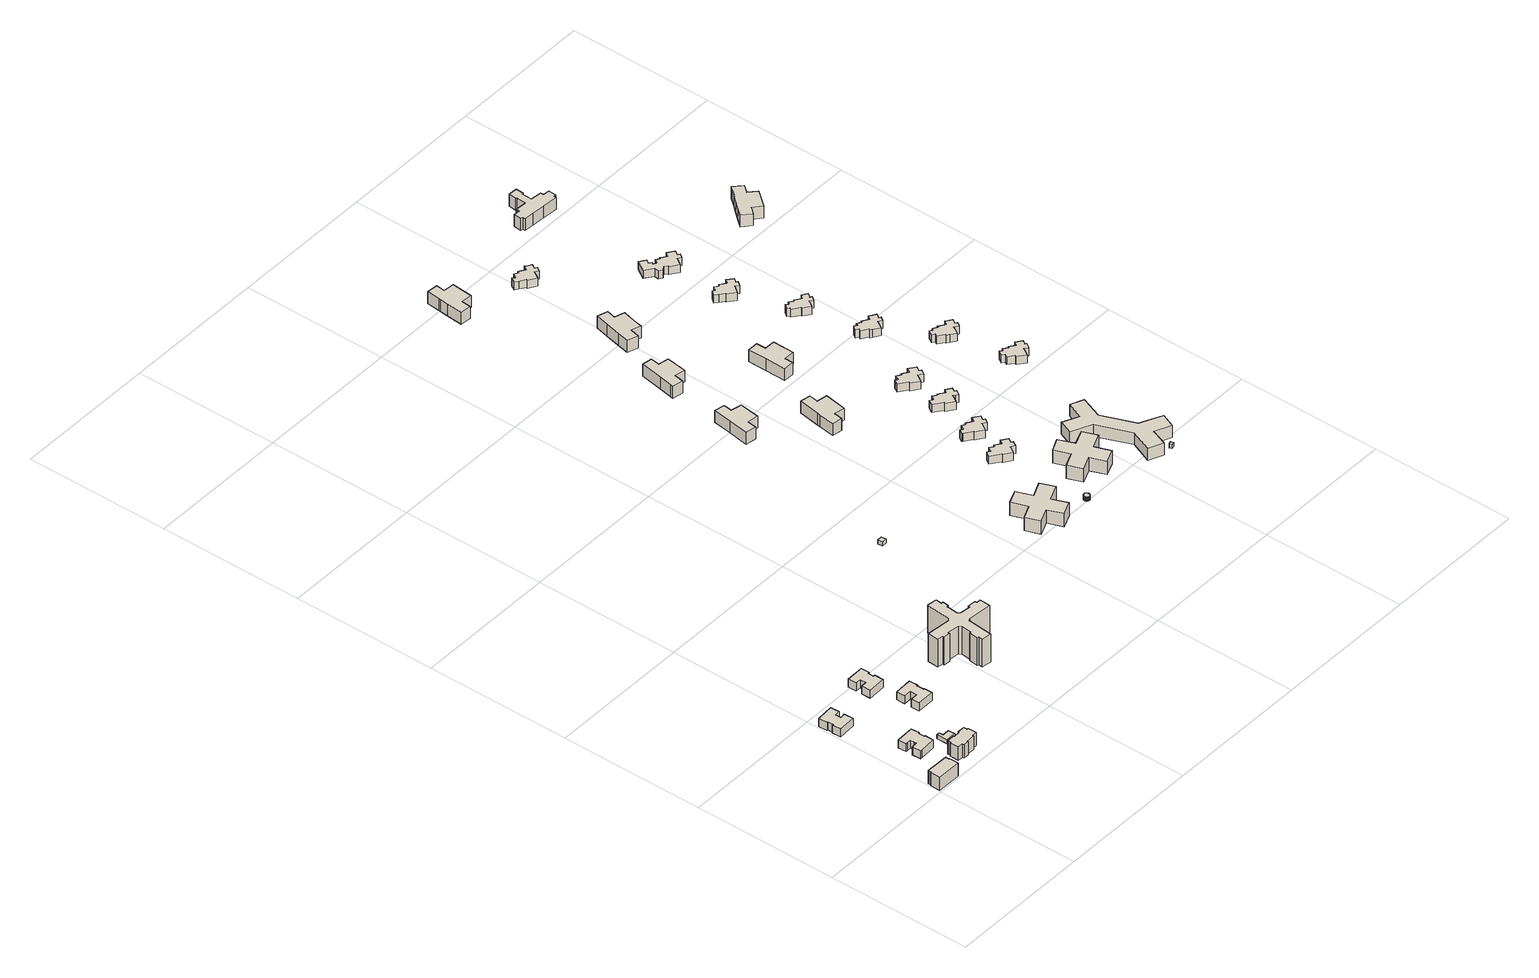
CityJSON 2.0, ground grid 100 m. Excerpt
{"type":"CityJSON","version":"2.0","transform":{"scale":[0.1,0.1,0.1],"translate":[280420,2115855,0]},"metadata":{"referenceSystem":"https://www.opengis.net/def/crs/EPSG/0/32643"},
"CityObjects":{
"building1":{"type":"Building","attributes":{"name":"IIB-15","citygml_lod_name00":"lod1Solid","yearOfConstruction":1967,"measuredHeight":10,"storeysAboveGround":3},"geometry":[{"type":"Solid","lod":"1","boundaries":[[[[0,1,2,3,4,5,6,7,8]],[[7,9,10,8]],[[6,11,9,7]],[[5,12,11,6]],[[4,13,12,5]],[[3,14,13,4]],[[2,15,14,3]],[[1,16,15,2]],[[0,17,16,1]],[[8,10,17,0]],[[9,11,12,13,14,15,16,17,10]]]]}]},
"building2":{"type":"Building","attributes":{"name":"H2-1","citygml_lod_name00":"lod1Solid","yearOfConstruction":1963,"measuredHeight":6,"storeysAboveGround":2},"geometry":[{"type":"Solid","lod":"1","boundaries":[[[[18,19,20,21,22,23,24,25,26,27,28,29,30,31,32,33,34,35,36]],[[35,37,38,36]],[[34,39,37,35]],[[33,40,39,34]],[[32,41,40,33]],[[31,42,41,32]],[[30,43,42,31]],[[29,44,43,30]],[[28,45,44,29]],[[27,46,45,28]],[[26,47,46,27]],[[25,48,47,26]],[[24,49,48,25]],[[23,50,49,24]],[[22,51,50,23]],[[21,52,51,22]],[[20,53,52,21]],[[19,54,53,20]],[[18,55,54,19]],[[36,38,55,18]],[[37,39,40,41,42,43,44,45,46,47,48,49,50,51,52,53,54,55,38]]]]}]},
"building3":{"type":"Building","attributes":{"name":"H2-5","citygml_lod_name00":"lod1Solid","yearOfConstruction":1963,"measuredHeight":6,"storeysAboveGround":2},"geometry":[{"type":"Solid","lod":"1","boundaries":[[[[56,57,58,59,60,61,62,63,64,65,66,67]],[[66,68,69,67]],[[65,70,68,66]],[[64,71,70,65]],[[63,72,71,64]],[[62,73,72,63]],[[61,74,73,62]],[[60,75,74,61]],[[59,76,75,60]],[[58,77,76,59]],[[57,78,77,58]],[[56,79,78,57]],[[67,69,79,56]],[[68,70,71,72,73,74,75,76,77,78,79,69]]]]}]},
"building4":{"type":"Building","attributes":{"name":"IIB-14","citygml_lod_name00":"lod1Solid","yearOfConstruction":1967,"measuredHeight":10,"storeysAboveGround":3},"geometry":[{"type":"Solid","lod":"1","boundaries":[[[[80,81,82,83,84,85,86,87,88,89,90,91,92,93,94,95,96,97]],[[96,98,99,97]],[[95,100,98,96]],[[94,101,100,95]],[[93,102,101,94]],[[92,103,102,93]],[[91,104,103,92]],[[90,105,104,91]],[[89,106,105,90]],[[88,107,106,89]],[[87,108,107,88]],[[86,109,108,87]],[[85,110,109,86]],[[84,111,110,85]],[[83,112,111,84]],[[82,113,112,83]],[[81,114,113,82]],[[80,115,114,81]],[[97,99,115,80]],[[98,100,101,102,103,104,105,106,107,108,109,110,111,112,113,114,115,99]]]]}]},
"building5":{"type":"Building","attributes":{"name":"Pump House-1","citygml_lod_name00":"lod1Solid","measuredHeight":3,"storeysAboveGround":0},"geometry":[{"type":"Solid","lod":"1","boundaries":[[[[116,117,118,119,120,121]],[[120,122,123,121]],[[119,124,122,120]],[[118,125,124,119]],[[117,126,125,118]],[[116,127,126,117]],[[121,123,127,116]],[[122,124,125,126,127,123]]]]}]},
"building6":{"type":"Building","attributes":{"name":"H2-3","citygml_lod_name00":"lod1Solid","yearOfConstruction":1963,"measuredHeight":6,"storeysAboveGround":2},"geometry":[{"type":"Solid","lod":"1","boundaries":[[[[128,129,130,131,132,133,134,135,136,137,138,139]],[[138,140,141,139]],[[137,142,140,138]],[[136,143,142,137]],[[135,144,143,136]],[[134,145,144,135]],[[133,146,145,134]],[[132,147,146,133]],[[131,148,147,132]],[[130,149,148,131]],[[129,150,149,130]],[[128,151,150,129]],[[139,141,151,128]],[[140,142,143,144,145,146,147,148,149,150,151,141]]]]}]},
"building7":{"type":"Building","attributes":{"name":"H2-2","citygml_lod_name00":"lod1Solid","yearOfConstruction":1963,"measuredHeight":6,"storeysAboveGround":2},"geometry":[{"type":"Solid","lod":"1","boundaries":[[[[152,153,154,155,156,157,158,159,160,161,162,163]],[[162,164,165,163]],[[161,166,164,162]],[[160,167,166,161]],[[159,168,167,160]],[[158,169,168,159]],[[157,170,169,158]],[[156,171,170,157]],[[155,172,171,156]],[[154,173,172,155]],[[153,174,173,154]],[[152,175,174,153]],[[163,165,175,152]],[[164,166,167,168,169,170,171,172,173,174,175,165]]]]}]},
"building8":{"type":"Building","attributes":{"name":"B-19 Old Multi Storyed Bldg.","citygml_lod_name00":"lod1Solid","yearOfConstruction":1973,"measuredHeight":21,"storeysAboveGround":7},"geometry":[{"type":"Solid","lod":"1","boundaries":[[[[176,177,178,179,180,181,182,183,184,185,186,187,188,189,190,191,192,193,194,195,196,197,198,199,200,201,202,203,204,205,206,207,208,209]],[[208,210,211,209]],[[207,212,210,208]],[[206,213,212,207]],[[205,214,213,206]],[[204,215,214,205]],[[203,216,215,204]],[[202,217,216,203]],[[201,218,217,202]],[[200,219,218,201]],[[199,220,219,200]],[[198,221,220,199]],[[197,222,221,198]],[[196,223,222,197]],[[195,224,223,196]],[[194,225,224,195]],[[193,226,225,194]],[[192,227,226,193]],[[191,228,227,192]],[[190,229,228,191]],[[189,230,229,190]],[[188,231,230,189]],[[187,232,231,188]],[[186,233,232,187]],[[185,234,233,186]],[[184,235,234,185]],[[183,236,235,184]],[[182,237,236,183]],[[181,238,237,182]],[[180,239,238,181]],[[179,240,239,180]],[[178,241,240,179]],[[177,242,241,178]],[[176,243,242,177]],[[209,211,243,176]],[[210,212,213,214,215,216,217,218,219,220,221,222,223,224,225,226,227,228,229,230,231,232,233,234,235,236,237,238,239,240,241,242,243,211]]]]}]},
"building9":{"type":"Building","attributes":{"name":"Pump House-2D","citygml_lod_name00":"lod1Solid","measuredHeight":3,"storeysAboveGround":0},"geometry":[{"type":"Solid","lod":"1","boundaries":[[[[244,245,246,247]],[[246,248,249,247]],[[245,250,248,246]],[[244,251,250,245]],[[247,249,251,244]],[[248,250,251,249]]]]}]},
"building10":{"type":"Building","attributes":{"name":"C-19","citygml_lod_name00":"lod1Solid","yearOfConstruction":1978,"measuredHeight":10,"storeysAboveGround":4},"geometry":[{"type":"Solid","lod":"1","boundaries":[[[[252,253,254,255,256,257,258,259,260,261,262,263]],[[262,264,265,263]],[[261,266,264,262]],[[260,267,266,261]],[[259,268,267,260]],[[258,269,268,259]],[[257,270,269,258]],[[256,271,270,257]],[[255,272,271,256]],[[254,273,272,255]],[[253,274,273,254]],[[252,275,274,253]],[[263,265,275,252]],[[264,266,267,268,269,270,271,272,273,274,275,265]]]]}]},
"building11":{"type":"Building","attributes":{"name":"B-12","citygml_lod_name00":"lod1Solid","yearOfConstruction":1964,"measuredHeight":9,"storeysAboveGround":2},"geometry":[{"type":"Solid","lod":"1","boundaries":[[[[276,277,278,279,280,281,282,283,284,285]],[[284,286,287,285]],[[283,288,286,284]],[[282,289,288,283]],[[281,290,289,282]],[[280,291,290,281]],[[279,292,291,280]],[[278,293,292,279]],[[277,294,293,278]],[[276,295,294,277]],[[285,287,295,276]],[[286,288,289,290,291,292,293,294,295,287]]]]}]},
"building12":{"type":"Building","attributes":{"name":"Pump House-4","citygml_lod_name00":"lod1Solid","measuredHeight":3,"storeysAboveGround":0},"geometry":[{"type":"Solid","lod":"1","boundaries":[[[[296,297,298,299,300,301,302,303,304,305,306,307,308,309,310,311,312,313,314,315,316,317,318,319,320,321,322,323,324,325,326,327,328,329,330,331,332,333,334,335,336,337,338,339,340,341,342,343,344,345,346,347,348,349,350,351,352,353,354,355,356,357,358,359,360,361,362,363,364,365,366,367,368,369,370,371,372,373,374,375,376,377,378,379,380,381,382,383,384,385,386,387,388,389,390,391,392,393,394,395,396,397,398,399,400,401,402,403,404,405,406,407,408,409,410,411,412,413,414,415,416,417,418,419,420,421,422,423,424,425,426,427,428,429,430]],[[429,431,432,430]],[[428,433,431,429]],[[427,434,433,428]],[[426,435,434,427]],[[425,436,435,426]],[[424,437,436,425]],[[423,438,437,424]],[[422,439,438,423]],[[421,440,439,422]],[[420,441,440,421]],[[419,442,441,420]],[[418,443,442,419]],[[417,444,443,418]],[[416,445,444,417]],[[415,446,445,416]],[[414,447,446,415]],[[413,448,447,414]],[[412,449,448,413]],[[411,450,449,412]],[[410,451,450,411]],[[409,452,451,410]],[[408,453,452,409]],[[407,454,453,408]],[[406,455,454,407]],[[405,456,455,406]],[[404,457,456,405]],[[403,458,457,404]],[[402,459,458,403]],[[401,460,459,402]],[[400,461,460,401]],[[399,462,461,400]],[[398,463,462,399]],[[397,464,463,398]],[[396,465,464,397]],[[395,466,465,396]],[[394,467,466,395]],[[393,468,467,394]],[[392,469,468,393]],[[391,470,469,392]],[[390,471,470,391]],[[389,472,471,390]],[[388,473,472,389]],[[387,474,473,388]],[[386,475,474,387]],[[385,476,475,386]],[[384,477,476,385]],[[383,478,477,384]],[[382,479,478,383]],[[381,480,479,382]],[[380,481,480,381]],[[379,482,481,380]],[[378,483,482,379]],[[377,484,483,378]],[[376,485,484,377]],[[375,486,485,376]],[[374,487,486,375]],[[373,488,487,374]],[[372,489,488,373]],[[371,490,489,372]],[[370,491,490,371]],[[369,492,491,370]],[[368,493,492,369]],[[367,494,493,368]],[[366,495,494,367]],[[365,496,495,366]],[[364,497,496,365]],[[363,498,497,364]],[[362,499,498,363]],[[361,500,499,362]],[[360,501,500,361]],[[359,502,501,360]],[[358,503,502,359]],[[357,504,503,358]],[[356,505,504,357]],[[355,506,505,356]],[[354,507,506,355]],[[353,508,507,354]],[[352,509,508,353]],[[351,510,509,352]],[[350,511,510,351]],[[349,512,511,350]],[[348,513,512,349]],[[347,514,513,348]],[[346,515,514,347]],[[345,516,515,346]],[[344,517,516,345]],[[343,518,517,344]],[[342,519,518,343]],[[341,520,519,342]],[[340,521,520,341]],[[339,522,521,340]],[[338,523,522,339]],[[337,524,523,338]],[[336,525,524,337]],[[335,526,525,336]],[[334,527,526,335]],[[333,528,527,334]],[[332,529,528,333]],[[331,530,529,332]],[[330,531,530,331]],[[329,532,531,330]],[[328,533,532,329]],[[327,534,533,328]],[[326,535,534,327]],[[325,536,535,326]],[[324,537,536,325]],[[323,538,537,324]],[[322,539,538,323]],[[321,540,539,322]],[[320,541,540,321]],[[319,542,541,320]],[[318,543,542,319]],[[317,544,543,318]],[[316,545,544,317]],[[315,546,545,316]],[[314,547,546,315]],[[313,548,547,314]],[[312,549,548,313]],[[311,550,549,312]],[[310,551,550,311]],[[309,552,551,310]],[[308,553,552,309]],[[307,554,553,308]],[[306,555,554,307]],[[305,556,555,306]],[[304,557,556,305]],[[303,558,557,304]],[[302,559,558,303]],[[301,560,559,302]],[[300,561,560,301]],[[299,562,561,300]],[[298,563,562,299]],[[297,564,563,298]],[[296,565,564,297]],[[430,432,565,296]],[[431,433,434,435,436,437,438,439,440,441,442,443,444,445,446,447,448,449,450,451,452,453,454,455,456,457,458,459,460,461,462,463,464,465,466,467,468,469,470,471,472,473,474,475,476,477,478,479,480,481,482,483,484,485,486,487,488,489,490,491,492,493,494,495,496,497,498,499,500,501,502,503,504,505,506,507,508,509,510,511,512,513,514,515,516,517,518,519,520,521,522,523,524,525,526,527,528,529,530,531,532,533,534,535,536,537,538,539,540,541,542,543,544,545,546,547,548,549,550,551,552,553,554,555,556,557,558,559,560,561,562,563,564,565,432]]]]}]},
"building13":{"type":"Building","attributes":{"name":"B-11","citygml_lod_name00":"lod1Solid","yearOfConstruction":1964,"measuredHeight":9,"storeysAboveGround":2},"geometry":[{"type":"Solid","lod":"1","boundaries":[[[[566,567,568,569,570,571,572,573,574,575,576,577,578,579,580]],[[579,581,582,580]],[[578,583,581,579]],[[577,584,583,578]],[[576,585,584,577]],[[575,586,585,576]],[[574,587,586,575]],[[573,588,587,574]],[[572,589,588,573]],[[571,590,589,572]],[[570,591,590,571]],[[569,592,591,570]],[[568,593,592,569]],[[567,594,593,568]],[[566,595,594,567]],[[580,582,595,566]],[[581,583,584,585,586,587,588,589,590,591,592,593,594,595,582]]]]}]},
"building14":{"type":"Building","attributes":{"name":"B-16","citygml_lod_name00":"lod1Solid","yearOfConstruction":1966,"measuredHeight":9,"storeysAboveGround":2},"geometry":[{"type":"Solid","lod":"1","boundaries":[[[[596,597,598,599,600,601,602,603,604,605]],[[604,606,607,605]],[[603,608,606,604]],[[602,609,608,603]],[[601,610,609,602]],[[600,611,610,601]],[[599,612,611,600]],[[598,613,612,599]],[[597,614,613,598]],[[596,615,614,597]],[[605,607,615,596]],[[606,608,609,610,611,612,613,614,615,607]]]]}]},
"building15":{"type":"Building","attributes":{"name":"A-9","citygml_lod_name00":"lod1Solid","yearOfConstruction":1962,"measuredHeight":6,"storeysAboveGround":2},"geometry":[{"type":"Solid","lod":"1","boundaries":[[[[616,617,618,619,620,621,622,623,624,625,626,627,628,629,630,631]],[[630,632,633,631]],[[629,634,632,630]],[[628,635,634,629]],[[627,636,635,628]],[[626,637,636,627]],[[625,638,637,626]],[[624,639,638,625]],[[623,640,639,624]],[[622,641,640,623]],[[621,642,641,622]],[[620,643,642,621]],[[619,644,643,620]],[[618,645,644,619]],[[617,646,645,618]],[[616,647,646,617]],[[631,633,647,616]],[[632,634,635,636,637,638,639,640,641,642,643,644,645,646,647,633]]]]}]},
"building16":{"type":"Building","attributes":{"name":"B-14","citygml_lod_name00":"lod1Solid","yearOfConstruction":1966,"measuredHeight":9,"storeysAboveGround":2},"geometry":[{"type":"Solid","lod":"1","boundaries":[[[[648,649,650,651,652,653,654,655,656,657,658,659]],[[658,660,661,659]],[[657,662,660,658]],[[656,663,662,657]],[[655,664,663,656]],[[654,665,664,655]],[[653,666,665,654]],[[652,667,666,653]],[[651,668,667,652]],[[650,669,668,651]],[[649,670,669,650]],[[648,671,670,649]],[[659,661,671,648]],[[660,662,663,664,665,666,667,668,669,670,671,661]]]]}]},
"building17":{"type":"Building","attributes":{"name":"C-20","citygml_lod_name00":"lod1Solid","yearOfConstruction":1978,"measuredHeight":10,"storeysAboveGround":4},"geometry":[{"type":"Solid","lod":"1","boundaries":[[[[672,673,674,675,676,677,678,679,680,681,682,683]],[[682,684,685,683]],[[681,686,684,682]],[[680,687,686,681]],[[679,688,687,680]],[[678,689,688,679]],[[677,690,689,678]],[[676,691,690,677]],[[675,692,691,676]],[[674,693,692,675]],[[673,694,693,674]],[[672,695,694,673]],[[683,685,695,672]],[[684,686,687,688,689,690,691,692,693,694,695,685]]]]}]},
"building18":{"type":"Building","attributes":{"name":"A-10","citygml_lod_name00":"lod1Solid","yearOfConstruction":1962,"measuredHeight":6,"storeysAboveGround":2},"geometry":[{"type":"Solid","lod":"1","boundaries":[[[[696,697,698,699,700,701,702,703,704,705,706,707,708,709,710,711,712,713]],[[712,714,715,713]],[[711,716,714,712]],[[710,717,716,711]],[[709,718,717,710]],[[708,719,718,709]],[[707,720,719,708]],[[706,721,720,707]],[[705,722,721,706]],[[704,723,722,705]],[[703,724,723,704]],[[702,725,724,703]],[[701,726,725,702]],[[700,727,726,701]],[[699,728,727,700]],[[698,729,728,699]],[[697,730,729,698]],[[696,731,730,697]],[[713,715,731,696]],[[714,716,717,718,719,720,721,722,723,724,725,726,727,728,729,730,731,715]]]]}]},
"building19":{"type":"Building","attributes":{"name":"B-13","citygml_lod_name00":"lod1Solid","yearOfConstruction":1965,"measuredHeight":9,"storeysAboveGround":2},"geometry":[{"type":"Solid","lod":"1","boundaries":[[[[732,733,734,735,736,737,738,739,740,741,742]],[[741,743,744,742]],[[740,745,743,741]],[[739,746,745,740]],[[738,747,746,739]],[[737,748,747,738]],[[736,749,748,737]],[[735,750,749,736]],[[734,751,750,735]],[[733,752,751,734]],[[732,753,752,733]],[[742,744,753,732]],[[743,745,746,747,748,749,750,751,752,753,744]]]]}]},
"building20":{"type":"Building","attributes":{"name":"B-15","citygml_lod_name00":"lod1Solid","yearOfConstruction":1966,"measuredHeight":9,"storeysAboveGround":2},"geometry":[{"type":"Solid","lod":"1","boundaries":[[[[754,755,756,757,758,759,760,761,762]],[[761,763,764,762]],[[760,765,763,761]],[[759,766,765,760]],[[758,767,766,759]],[[757,768,767,758]],[[756,769,768,757]],[[755,770,769,756]],[[754,771,770,755]],[[762,764,771,754]],[[763,765,766,767,768,769,770,771,764]]]]}]},
"building21":{"type":"Building","attributes":{"name":"A-11","citygml_lod_name00":"lod1Solid","yearOfConstruction":1962,"measuredHeight":6,"storeysAboveGround":2},"geometry":[{"type":"Solid","lod":"1","boundaries":[[[[772,773,774,775,776,777,778,779,780,781,782,783,784,785,786,787,788,789,790]],[[789,791,792,790]],[[788,793,791,789]],[[787,794,793,788]],[[786,795,794,787]],[[785,796,795,786]],[[784,797,796,785]],[[783,798,797,784]],[[782,799,798,783]],[[781,800,799,782]],[[780,801,800,781]],[[779,802,801,780]],[[778,803,802,779]],[[777,804,803,778]],[[776,805,804,777]],[[775,806,805,776]],[[774,807,806,775]],[[773,808,807,774]],[[772,809,808,773]],[[790,792,809,772]],[[791,793,794,795,796,797,798,799,800,801,802,803,804,805,806,807,808,809,792]]]]}]},
"building22":{"type":"Building","attributes":{"name":"A-12","citygml_lod_name00":"lod1Solid","yearOfConstruction":1962,"measuredHeight":6,"storeysAboveGround":2},"geometry":[{"type":"Solid","lod":"1","boundaries":[[[[810,811,812,813,814,815,816,817,818,819,820,821,822,823,824,825]],[[824,826,827,825]],[[823,828,826,824]],[[822,829,828,823]],[[821,830,829,822]],[[820,831,830,821]],[[819,832,831,820]],[[818,833,832,819]],[[817,834,833,818]],[[816,835,834,817]],[[815,836,835,816]],[[814,837,836,815]],[[813,838,837,814]],[[812,839,838,813]],[[811,840,839,812]],[[810,841,840,811]],[[825,827,841,810]],[[826,828,829,830,831,832,833,834,835,836,837,838,839,840,841,827]]]]}]},
"building23":{"type":"Building","attributes":{"name":"A-13","citygml_lod_name00":"lod1Solid","yearOfConstruction":1962,"measuredHeight":6,"storeysAboveGround":2},"geometry":[{"type":"Solid","lod":"1","boundaries":[[[[842,843,844,845,846,847,848,849,850,851,852,853,854,855,856,857,858,859,860,861,862]],[[861,863,864,862]],[[860,865,863,861]],[[859,866,865,860]],[[858,867,866,859]],[[857,868,867,858]],[[856,869,868,857]],[[855,870,869,856]],[[854,871,870,855]],[[853,872,871,854]],[[852,873,872,853]],[[851,874,873,852]],[[850,875,874,851]],[[849,876,875,850]],[[848,877,876,849]],[[847,878,877,848]],[[846,879,878,847]],[[845,880,879,846]],[[844,881,880,845]],[[843,882,881,844]],[[842,883,882,843]],[[862,864,883,842]],[[863,865,866,867,868,869,870,871,872,873,874,875,876,877,878,879,880,881,882,883,864]]]]}]},
"building24":{"type":"Building","attributes":{"name":"B.T.R.-1","citygml_lod_name00":"lod1Solid","yearOfConstruction":1977,"measuredHeight":9,"storeysAboveGround":3},"geometry":[{"type":"Solid","lod":"1","boundaries":[[[[884,885,886,887,888,889,890,891,892,893,894,895,896,897]],[[896,898,899,897]],[[895,900,898,896]],[[894,901,900,895]],[[893,902,901,894]],[[892,903,902,893]],[[891,904,903,892]],[[890,905,904,891]],[[889,906,905,890]],[[888,907,906,889]],[[887,908,907,888]],[[886,909,908,887]],[[885,910,909,886]],[[884,911,910,885]],[[897,899,911,884]],[[898,900,901,902,903,904,905,906,907,908,909,910,911,899]]]]}]},
"building25":{"type":"Building","attributes":{"name":"Pump House-5","citygml_lod_name00":"lod1Solid","measuredHeight":3,"storeysAboveGround":0},"geometry":[{"type":"Solid","lod":"1","boundaries":[[[[912,913,914,915]],[[914,916,917,915]],[[913,918,916,914]],[[912,919,918,913]],[[915,917,919,912]],[[916,918,919,917]]]]}]},
"building26":{"type":"Building","attributes":{"name":"A-2","citygml_lod_name00":"lod1Solid","yearOfConstruction":1962,"measuredHeight":6,"storeysAboveGround":2},"geometry":[{"type":"Solid","lod":"1","boundaries":[[[[920,921,922,923,924,925,926,927,928,929,930,931,932,933,934,935,936]],[[935,937,938,936]],[[934,939,937,935]],[[933,940,939,934]],[[932,941,940,933]],[[931,942,941,932]],[[930,943,942,931]],[[929,944,943,930]],[[928,945,944,929]],[[927,946,945,928]],[[926,947,946,927]],[[925,948,947,926]],[[924,949,948,925]],[[923,950,949,924]],[[922,951,950,923]],[[921,952,951,922]],[[920,953,952,921]],[[936,938,953,920]],[[937,939,940,941,942,943,944,945,946,947,948,949,950,951,952,953,938]]]]}]},
"building27":{"type":"Building","attributes":{"name":"A-4","citygml_lod_name00":"lod1Solid","yearOfConstruction":1962,"measuredHeight":6,"storeysAboveGround":2},"geometry":[{"type":"Solid","lod":"1","boundaries":[[[[954,955,956,957,958,959,960,961,962,963,964,965,966,967,968,969,970,971,972]],[[971,973,974,972]],[[970,975,973,971]],[[969,976,975,970]],[[968,977,976,969]],[[967,978,977,968]],[[966,979,978,967]],[[965,980,979,966]],[[964,981,980,965]],[[963,982,981,964]],[[962,983,982,963]],[[961,984,983,962]],[[960,985,984,961]],[[959,986,985,960]],[[958,987,986,959]],[[957,988,987,958]],[[956,989,988,957]],[[955,990,989,956]],[[954,991,990,955]],[[972,974,991,954]],[[973,975,976,977,978,979,980,981,982,983,984,985,986,987,988,989,990,991,974]]]]}]},
"building28":{"type":"Building","attributes":{"name":"A-3","citygml_lod_name00":"lod1Solid","yearOfConstruction":1962,"measuredHeight":6,"storeysAboveGround":2},"geometry":[{"type":"Solid","lod":"1","boundaries":[[[[992,993,994,995,996,997,998,999,1000,1001,1002,1003,1004,1005,1006,1007,1008,1009]],[[1008,1010,1011,1009]],[[1007,1012,1010,1008]],[[1006,1013,1012,1007]],[[1005,1014,1013,1006]],[[1004,1015,1014,1005]],[[1003,1016,1015,1004]],[[1002,1017,1016,1003]],[[1001,1018,1017,1002]],[[1000,1019,1018,1001]],[[999,1020,1019,1000]],[[998,1021,1020,999]],[[997,1022,1021,998]],[[996,1023,1022,997]],[[995,1024,1023,996]],[[994,1025,1024,995]],[[993,1026,1025,994]],[[992,1027,1026,993]],[[1009,1011,1027,992]],[[1010,1012,1013,1014,1015,1016,1017,1018,1019,1020,1021,1022,1023,1024,1025,1026,1027,1011]]]]}]},
"building29":{"type":"Building","attributes":{"name":"A-1 Director's Bungalow","citygml_lod_name00":"lod1Solid","yearOfConstruction":1962,"measuredHeight":6,"storeysAboveGround":2},"geometry":[{"type":"Solid","lod":"1","boundaries":[[[[1028,1029,1030,1031,1032,1033,1034,1035,1036,1037,1038,1039,1040,1041,1042,1043,1044,1045,1046,1047,1048,1049,1050,1051,1052,1053,1054,1055]],[[1054,1056,1057,1055]],[[1053,1058,1056,1054]],[[1052,1059,1058,1053]],[[1051,1060,1059,1052]],[[1050,1061,1060,1051]],[[1049,1062,1061,1050]],[[1048,1063,1062,1049]],[[1047,1064,1063,1048]],[[1046,1065,1064,1047]],[[1045,1066,1065,1046]],[[1044,1067,1066,1045]],[[1043,1068,1067,1044]],[[1042,1069,1068,1043]],[[1041,1070,1069,1042]],[[1040,1071,1070,1041]],[[1039,1072,1071,1040]],[[1038,1073,1072,1039]],[[1037,1074,1073,1038]],[[1036,1075,1074,1037]],[[1035,1076,1075,1036]],[[1034,1077,1076,1035]],[[1033,1078,1077,1034]],[[1032,1079,1078,1033]],[[1031,1080,1079,1032]],[[1030,1081,1080,1031]],[[1029,1082,1081,1030]],[[1028,1083,1082,1029]],[[1055,1057,1083,1028]],[[1056,1058,1059,1060,1061,1062,1063,1064,1065,1066,1067,1068,1069,1070,1071,1072,1073,1074,1075,1076,1077,1078,1079,1080,1081,1082,1083,1057]]]]}]},
"building30":{"type":"Building","attributes":{"name":"A-6","citygml_lod_name00":"lod1Solid","yearOfConstruction":1962,"measuredHeight":6,"storeysAboveGround":2},"geometry":[{"type":"Solid","lod":"1","boundaries":[[[[1084,1085,1086,1087,1088,1089,1090,1091,1092,1093,1094,1095,1096,1097,1098,1099,1100,1101]],[[1100,1102,1103,1101]],[[1099,1104,1102,1100]],[[1098,1105,1104,1099]],[[1097,1106,1105,1098]],[[1096,1107,1106,1097]],[[1095,1108,1107,1096]],[[1094,1109,1108,1095]],[[1093,1110,1109,1094]],[[1092,1111,1110,1093]],[[1091,1112,1111,1092]],[[1090,1113,1112,1091]],[[1089,1114,1113,1090]],[[1088,1115,1114,1089]],[[1087,1116,1115,1088]],[[1086,1117,1116,1087]],[[1085,1118,1117,1086]],[[1084,1119,1118,1085]],[[1101,1103,1119,1084]],[[1102,1104,1105,1106,1107,1108,1109,1110,1111,1112,1113,1114,1115,1116,1117,1118,1119,1103]]]]}]},
"building31":{"type":"Building","attributes":{"name":"A-5","citygml_lod_name00":"lod1Solid","yearOfConstruction":1962,"measuredHeight":6,"storeysAboveGround":2},"geometry":[{"type":"Solid","lod":"1","boundaries":[[[[1120,1121,1122,1123,1124,1125,1126,1127,1128,1129,1130,1131,1132,1133,1134,1135,1136,1137,1138,1139]],[[1138,1140,1141,1139]],[[1137,1142,1140,1138]],[[1136,1143,1142,1137]],[[1135,1144,1143,1136]],[[1134,1145,1144,1135]],[[1133,1146,1145,1134]],[[1132,1147,1146,1133]],[[1131,1148,1147,1132]],[[1130,1149,1148,1131]],[[1129,1150,1149,1130]],[[1128,1151,1150,1129]],[[1127,1152,1151,1128]],[[1126,1153,1152,1127]],[[1125,1154,1153,1126]],[[1124,1155,1154,1125]],[[1123,1156,1155,1124]],[[1122,1157,1156,1123]],[[1121,1158,1157,1122]],[[1120,1159,1158,1121]],[[1139,1141,1159,1120]],[[1140,1142,1143,1144,1145,1146,1147,1148,1149,1150,1151,1152,1153,1154,1155,1156,1157,1158,1159,1141]]]]}]},
"building32":{"type":"Building","attributes":{"name":"B-1 CPWD","citygml_lod_name00":"lod1Solid","yearOfConstruction":1961,"measuredHeight":9,"storeysAboveGround":3},"geometry":[{"type":"Solid","lod":"1","boundaries":[[[[1160,1161,1162,1163,1164,1165,1166,1167,1168,1169,1170,1171,1172,1173,1174,1175,1176,1177,1178,1179,1180,1181,1182]],[[1181,1183,1184,1182]],[[1180,1185,1183,1181]],[[1179,1186,1185,1180]],[[1178,1187,1186,1179]],[[1177,1188,1187,1178]],[[1176,1189,1188,1177]],[[1175,1190,1189,1176]],[[1174,1191,1190,1175]],[[1173,1192,1191,1174]],[[1172,1193,1192,1173]],[[1171,1194,1193,1172]],[[1170,1195,1194,1171]],[[1169,1196,1195,1170]],[[1168,1197,1196,1169]],[[1167,1198,1197,1168]],[[1166,1199,1198,1167]],[[1165,1200,1199,1166]],[[1164,1201,1200,1165]],[[1163,1202,1201,1164]],[[1162,1203,1202,1163]],[[1161,1204,1203,1162]],[[1160,1205,1204,1161]],[[1182,1184,1205,1160]],[[1183,1185,1186,1187,1188,1189,1190,1191,1192,1193,1194,1195,1196,1197,1198,1199,1200,1201,1202,1203,1204,1205,1184]]]]}]},
"building33":{"type":"Building","attributes":{"name":"B-10","citygml_lod_name00":"lod1Solid","yearOfConstruction":1961,"measuredHeight":9,"storeysAboveGround":2},"geometry":[{"type":"Solid","lod":"1","boundaries":[[[[1206,1207,1208,1209,1210,1211,1212,1213,1214,1215,1216]],[[1215,1217,1218,1216]],[[1214,1219,1217,1215]],[[1213,1220,1219,1214]],[[1212,1221,1220,1213]],[[1211,1222,1221,1212]],[[1210,1223,1222,1211]],[[1209,1224,1223,1210]],[[1208,1225,1224,1209]],[[1207,1226,1225,1208]],[[1206,1227,1226,1207]],[[1216,1218,1227,1206]],[[1217,1219,1220,1221,1222,1223,1224,1225,1226,1227,1218]]]]}]}
},
"vertices":[
[10,81,0],[17,82,0],[17,103,0],[172,100,0],[173,77,0],[178,77,0],[179,10,0],[174,10,0],[8,12,0],[174,10,100],[8,12,100],[179,10,100],[178,77,100],[173,77,100],[172,100,100],[17,103,100],[17,82,100],[10,81,100],
[279,344,0],[285,345,0],[286,284,0],[170,278,0],[162,277,0],[160,339,0],[169,340,0],[201,342,0],[200,362,0],[199,386,0],[167,384,0],[159,384,0],[156,442,0],[167,442,0],[282,448,0],[285,389,0],[285,388,0],[281,388,0],[278,387,0],[281,388,60],[278,387,60],[285,388,60],[285,389,60],[282,448,60],[167,442,60],[156,442,60],[159,384,60],[167,384,60],[199,386,60],[200,362,60],[201,342,60],[169,340,60],[160,339,60],[162,277,60],[170,278,60],[286,284,60],[285,345,60],[279,344,60],
[25,823,0],[24,862,0],[17,862,0],[14,923,0],[136,932,0],[139,869,0],[103,867,0],[105,829,0],[140,832,0],[143,770,0],[22,764,0],[19,823,0],[22,764,60],[19,823,60],[143,770,60],[140,832,60],[105,829,60],[103,867,60],[139,869,60],[136,932,60],[14,923,60],[17,862,60],[24,862,60],[25,823,60],
[447,190,0],[449,164,0],[458,163,0],[459,104,0],[425,103,0],[424,94,0],[363,94,0],[363,88,0],[326,88,0],[325,100,0],[289,100,0],[289,160,0],[297,160,0],[297,185,0],[348,186,0],[352,180,0],[394,182,0],[397,189,0],[394,182,100],[397,189,100],[352,180,100],[348,186,100],[297,185,100],[297,160,100],[289,160,100],[289,100,100],[325,100,100],[326,88,100],[363,88,100],[363,94,100],[424,94,100],[425,103,100],[459,104,100],[458,163,100],[449,164,100],[447,190,100],
[435,293,0],[436,246,0],[363,243,0],[363,321,0],[385,321,0],[386,292,0],[385,321,30],[386,292,30],[363,321,30],[363,243,30],[436,246,30],[435,293,30],
[524,1018,0],[524,958,0],[514,957,0],[514,919,0],[525,919,0],[524,855,0],[402,851,0],[402,916,0],[440,916,0],[440,956,0],[401,957,0],[400,1015,0],[401,957,60],[400,1015,60],[440,956,60],[440,916,60],[402,916,60],[402,851,60],[524,855,60],[525,919,60],[514,919,60],[514,957,60],[524,958,60],[524,1018,60],
[541,618,0],[541,667,0],[489,666,0],[489,725,0],[611,729,0],[613,668,0],[606,668,0],[606,619,0],[613,619,0],[614,560,0],[491,559,0],[490,617,0],[491,559,60],[490,617,60],[614,560,60],[613,619,60],[606,619,60],[606,668,60],[613,668,60],[611,729,60],[489,725,60],[489,666,60],[541,667,60],[541,618,60],
[1100,517,0],[1032,525,0],[1034,554,0],[1024,556,0],[1030,619,0],[1041,618,0],[1047,693,0],[1035,709,0],[954,718,0],[952,706,0],[908,710,0],[908,722,0],[868,727,0],[874,802,0],[1043,785,0],[1057,797,0],[1071,965,0],[1072,967,0],[1078,967,0],[1140,960,0],[1136,916,0],[1149,915,0],[1144,870,0],[1133,871,0],[1126,793,0],[1137,775,0],[1212,767,0],[1214,780,0],[1272,775,0],[1271,762,0],[1302,759,0],[1296,683,0],[1130,699,0],[1116,690,0],[1130,699,210],[1116,690,210],[1296,683,210],[1302,759,210],[1271,762,210],[1272,775,210],[1214,780,210],[1212,767,210],[1137,775,210],[1126,793,210],[1133,871,210],[1144,870,210],[1149,915,210],[1136,916,210],[1140,960,210],[1078,967,210],[1072,967,210],[1071,965,210],[1057,797,210],[1043,785,210],[874,802,210],[868,727,210],[908,722,210],[908,710,210],[952,706,210],[954,718,210],[1035,709,210],[1047,693,210],[1041,618,210],[1030,619,210],[1024,556,210],[1034,554,210],[1032,525,210],[1100,517,210],
[1550,1667,0],[1516,1666,0],[1514,1701,0],[1548,1703,0],[1514,1701,30],[1548,1703,30],[1516,1666,30],[1550,1667,30],
[2412,999,0],[2317,958,0],[2277,1061,0],[2180,1018,0],[2143,1117,0],[2239,1159,0],[2197,1268,0],[2292,1308,0],[2334,1200,0],[2439,1247,0],[2478,1150,0],[2371,1102,0],[2478,1150,100],[2371,1102,100],[2439,1247,100],[2334,1200,100],[2292,1308,100],[2197,1268,100],[2239,1159,100],[2143,1117,100],[2180,1018,100],[2277,1061,100],[2317,958,100],[2412,999,100],
[1750,3003,0],[1769,3129,0],[1839,3116,0],[1831,3056,0],[1905,3041,0],[1896,2977,0],[1886,2902,0],[1811,2912,0],[1803,2851,0],[1728,2861,0],[1803,2851,90],[1728,2861,90],[1811,2912,90],[1886,2902,90],[1896,2977,90],[1905,3041,90],[1831,3056,90],[1839,3116,90],[1769,3129,90],[1750,3003,90],
[2594,994,0],[2593,994,0],[2592,994,0],[2592,995,0],[2591,995,0],[2590,995,0],[2589,995,0],[2588,995,0],[2588,996,0],[2587,996,0],[2586,996,0],[2585,997,0],[2584,998,0],[2583,998,0],[2582,999,0],[2581,1000,0],[2580,1001,0],[2580,1002,0],[2579,1002,0],[2579,1003,0],[2578,1004,0],[2578,1005,0],[2577,1005,0],[2577,1006,0],[2577,1007,0],[2576,1008,0],[2576,1009,0],[2576,1010,0],[2576,1011,0],[2575,1011,0],[2575,1012,0],[2575,1013,0],[2575,1014,0],[2575,1015,0],[2575,1016,0],[2575,1017,0],[2575,1018,0],[2576,1019,0],[2576,1020,0],[2576,1021,0],[2576,1022,0],[2577,1023,0],[2577,1024,0],[2578,1025,0],[2578,1026,0],[2579,1026,0],[2579,1027,0],[2579,1028,0],[2580,1028,0],[2580,1029,0],[2581,1029,0],[2581,1030,0],[2582,1030,0],[2582,1031,0],[2583,1031,0],[2584,1032,0],[2585,1032,0],[2585,1033,0],[2586,1033,0],[2587,1034,0],[2588,1034,0],[2589,1034,0],[2590,1034,0],[2590,1035,0],[2591,1035,0],[2592,1035,0],[2593,1035,0],[2594,1035,0],[2595,1035,0],[2596,1035,0],[2597,1035,0],[2598,1035,0],[2599,1035,0],[2600,1035,0],[2600,1034,0],[2601,1034,0],[2602,1034,0],[2603,1033,0],[2604,1033,0],[2605,1032,0],[2606,1032,0],[2606,1031,0],[2607,1031,0],[2607,1030,0],[2608,1030,0],[2608,1029,0],[2609,1029,0],[2609,1028,0],[2610,1028,0],[2610,1027,0],[2611,1026,0],[2611,1025,0],[2612,1025,0],[2612,1024,0],[2612,1023,0],[2613,1022,0],[2613,1021,0],[2613,1020,0],[2614,1019,0],[2614,1018,0],[2614,1017,0],[2614,1016,0],[2614,1015,0],[2614,1014,0],[2614,1013,0],[2614,1012,0],[2614,1011,0],[2614,1010,0],[2613,1010,0],[2613,1009,0],[2613,1008,0],[2613,1007,0],[2612,1006,0],[2612,1005,0],[2611,1004,0],[2611,1003,0],[2610,1003,0],[2610,1002,0],[2609,1001,0],[2608,1000,0],[2607,999,0],[2606,999,0],[2606,998,0],[2605,998,0],[2605,997,0],[2604,997,0],[2603,996,0],[2602,996,0],[2601,995,0],[2600,995,0],[2599,995,0],[2598,995,0],[2597,994,0],[2596,994,0],[2595,994,0],[2596,994,30],[2595,994,30],[2597,994,30],[2598,995,30],[2599,995,30],[2600,995,30],[2601,995,30],[2602,996,30],[2603,996,30],[2604,997,30],[2605,997,30],[2605,998,30],[2606,998,30],[2606,999,30],[2607,999,30],[2608,1000,30],[2609,1001,30],[2610,1002,30],[2610,1003,30],[2611,1003,30],[2611,1004,30],[2612,1005,30],[2612,1006,30],[2613,1007,30],[2613,1008,30],[2613,1009,30],[2613,1010,30],[2614,1010,30],[2614,1011,30],[2614,1012,30],[2614,1013,30],[2614,1014,30],[2614,1015,30],[2614,1016,30],[2614,1017,30],[2614,1018,30],[2614,1019,30],[2613,1020,30],[2613,1021,30],[2613,1022,30],[2612,1023,30],[2612,1024,30],[2612,1025,30],[2611,1025,30],[2611,1026,30],[2610,1027,30],[2610,1028,30],[2609,1028,30],[2609,1029,30],[2608,1029,30],[2608,1030,30],[2607,1030,30],[2607,1031,30],[2606,1031,30],[2606,1032,30],[2605,1032,30],[2604,1033,30],[2603,1033,30],[2602,1034,30],[2601,1034,30],[2600,1034,30],[2600,1035,30],[2599,1035,30],[2598,1035,30],[2597,1035,30],[2596,1035,30],[2595,1035,30],[2594,1035,30],[2593,1035,30],[2592,1035,30],[2591,1035,30],[2590,1035,30],[2590,1034,30],[2589,1034,30],[2588,1034,30],[2587,1034,30],[2586,1033,30],[2585,1033,30],[2585,1032,30],[2584,1032,30],[2583,1031,30],[2582,1031,30],[2582,1030,30],[2581,1030,30],[2581,1029,30],[2580,1029,30],[2580,1028,30],[2579,1028,30],[2579,1027,30],[2579,1026,30],[2578,1026,30],[2578,1025,30],[2577,1024,30],[2577,1023,30],[2576,1022,30],[2576,1021,30],[2576,1020,30],[2576,1019,30],[2575,1018,30],[2575,1017,30],[2575,1016,30],[2575,1015,30],[2575,1014,30],[2575,1013,30],[2575,1012,30],[2575,1011,30],[2576,1011,30],[2576,1010,30],[2576,1009,30],[2576,1008,30],[2577,1007,30],[2577,1006,30],[2577,1005,30],[2578,1005,30],[2578,1004,30],[2579,1003,30],[2579,1002,30],[2580,1002,30],[2580,1001,30],[2581,1000,30],[2582,999,30],[2583,998,30],[2584,998,30],[2585,997,30],[2586,996,30],[2587,996,30],[2588,996,30],[2588,995,30],[2589,995,30],[2590,995,30],[2591,995,30],[2592,995,30],[2592,994,30],[2593,994,30],[2594,994,30],
[1953,3581,0],[1952,3573,0],[1950,3561,0],[1949,3548,0],[1947,3539,0],[1941,3493,0],[1869,3505,0],[1857,3441,0],[1783,3455,0],[1787,3477,0],[1804,3566,0],[1829,3718,0],[1897,3708,0],[1889,3646,0],[1960,3633,0],[1889,3646,90],[1960,3633,90],[1897,3708,90],[1829,3718,90],[1804,3566,90],[1787,3477,90],[1783,3455,90],[1857,3441,90],[1869,3505,90],[1941,3493,90],[1947,3539,90],[1949,3548,90],[1950,3561,90],[1952,3573,90],[1953,3581,90],
[2107,2522,0],[2124,2631,0],[2127,2652,0],[2150,2795,0],[2221,2784,0],[2211,2720,0],[2283,2709,0],[2259,2558,0],[2187,2571,0],[2178,2512,0],[2187,2571,90],[2178,2512,90],[2259,2558,90],[2283,2709,90],[2211,2720,90],[2221,2784,90],[2150,2795,90],[2127,2652,90],[2124,2631,90],[2107,2522,90],
[2677,1666,0],[2660,1638,0],[2672,1629,0],[2652,1595,0],[2626,1612,0],[2595,1565,0],[2542,1602,0],[2546,1608,0],[2480,1655,0],[2503,1691,0],[2524,1676,0],[2542,1705,0],[2570,1686,0],[2577,1698,0],[2618,1668,0],[2636,1696,0],[2618,1668,60],[2636,1696,60],[2577,1698,60],[2570,1686,60],[2542,1705,60],[2524,1676,60],[2503,1691,60],[2480,1655,60],[2546,1608,60],[2542,1602,60],[2595,1565,60],[2626,1612,60],[2652,1595,60],[2672,1629,60],[2660,1638,60],[2677,1666,60],
[1681,4882,0],[1607,4889,0],[1602,4823,0],[1528,4831,0],[1537,4942,0],[1542,4998,0],[1543,5010,0],[1550,5101,0],[1625,5094,0],[1620,5034,0],[1681,5028,0],[1694,5027,0],[1681,5028,90],[1694,5027,90],[1620,5034,90],[1625,5094,90],[1550,5101,90],[1543,5010,90],[1542,4998,90],[1537,4942,90],[1528,4831,90],[1602,4823,90],[1607,4889,90],[1681,4882,90],
[2841,1064,0],[2800,1167,0],[2703,1126,0],[2664,1225,0],[2762,1268,0],[2722,1375,0],[2811,1415,0],[2855,1308,0],[2957,1351,0],[2995,1252,0],[2895,1208,0],[2934,1102,0],[2895,1208,100],[2934,1102,100],[2995,1252,100],[2957,1351,100],[2855,1308,100],[2811,1415,100],[2722,1375,100],[2762,1268,100],[2664,1225,100],[2703,1126,100],[2800,1167,100],[2841,1064,100],
[2734,1923,0],[2716,1893,0],[2729,1885,0],[2711,1857,0],[2685,1874,0],[2652,1821,0],[2596,1859,0],[2599,1865,0],[2544,1903,0],[2538,1907,0],[2557,1937,0],[2567,1931,0],[2575,1926,0],[2595,1957,0],[2620,1941,0],[2627,1951,0],[2670,1924,0],[2688,1953,0],[2670,1924,60],[2688,1953,60],[2627,1951,60],[2620,1941,60],[2595,1957,60],[2575,1926,60],[2567,1931,60],[2557,1937,60],[2538,1907,60],[2544,1903,60],[2599,1865,60],[2596,1859,60],[2652,1821,60],[2685,1874,60],[2711,1857,60],[2729,1885,60],[2716,1893,60],[2734,1923,60],
[2058,4115,0],[2126,4094,0],[2106,4008,0],[2092,3944,0],[2027,3965,0],[2011,3898,0],[1938,3921,0],[1956,4004,0],[1979,4108,0],[2000,4198,0],[2071,4176,0],[2000,4198,90],[2071,4176,90],[1979,4108,90],[1956,4004,90],[1938,3921,90],[2011,3898,90],[2027,3965,90],[2092,3944,90],[2106,4008,90],[2126,4094,90],[2058,4115,90],
[2391,3107,0],[2391,3052,0],[2318,3052,0],[2319,3195,0],[2320,3322,0],[2391,3322,0],[2392,3256,0],[2465,3255,0],[2465,3107,0],[2465,3255,90],[2465,3107,90],[2392,3256,90],[2391,3322,90],[2320,3322,90],[2319,3195,90],[2318,3052,90],[2391,3052,90],[2391,3107,90],
[2824,2208,0],[2818,2197,0],[2811,2184,0],[2824,2174,0],[2813,2158,0],[2803,2142,0],[2784,2156,0],[2773,2163,0],[2743,2115,0],[2688,2155,0],[2693,2163,0],[2632,2208,0],[2655,2243,0],[2676,2229,0],[2694,2256,0],[2723,2236,0],[2727,2244,0],[2772,2212,0],[2786,2235,0],[2772,2212,60],[2786,2235,60],[2727,2244,60],[2723,2236,60],[2694,2256,60],[2676,2229,60],[2655,2243,60],[2632,2208,60],[2693,2163,60],[2688,2155,60],[2743,2115,60],[2773,2163,60],[2784,2156,60],[2803,2142,60],[2813,2158,60],[2824,2174,60],[2811,2184,60],[2818,2197,60],[2824,2208,60],
[2827,2461,0],[2840,2449,0],[2820,2418,0],[2788,2439,0],[2757,2390,0],[2704,2428,0],[2709,2436,0],[2651,2480,0],[2670,2513,0],[2685,2502,0],[2704,2533,0],[2733,2514,0],[2739,2523,0],[2778,2495,0],[2796,2525,0],[2843,2490,0],[2796,2525,60],[2843,2490,60],[2778,2495,60],[2739,2523,60],[2733,2514,60],[2704,2533,60],[2685,2502,60],[2670,2513,60],[2651,2480,60],[2709,2436,60],[2704,2428,60],[2757,2390,60],[2788,2439,60],[2820,2418,60],[2840,2449,60],[2827,2461,60],
[2108,4755,0],[2100,4743,0],[2089,4724,0],[2076,4704,0],[2023,4739,0],[2026,4745,0],[1985,4772,0],[1962,4788,0],[1981,4821,0],[2000,4808,0],[2019,4838,0],[2044,4822,0],[2051,4832,0],[2072,4819,0],[2094,4805,0],[2111,4833,0],[2133,4819,0],[2152,4806,0],[2136,4779,0],[2150,4769,0],[2132,4739,0],[2150,4769,60],[2132,4739,60],[2136,4779,60],[2152,4806,60],[2133,4819,60],[2111,4833,60],[2094,4805,60],[2072,4819,60],[2051,4832,60],[2044,4822,60],[2019,4838,60],[2000,4808,60],[1981,4821,60],[1962,4788,60],[1985,4772,60],[2026,4745,60],[2023,4739,60],[2076,4704,60],[2089,4724,60],[2100,4743,60],[2108,4755,60],
[3143,1377,0],[3233,1148,0],[3381,1079,0],[3341,982,0],[3231,1030,0],[3187,919,0],[3089,962,0],[3151,1111,0],[3057,1342,0],[2918,1407,0],[2957,1501,0],[3066,1451,0],[3113,1566,0],[3200,1526,0],[3113,1566,90],[3200,1526,90],[3066,1451,90],[2957,1501,90],[2918,1407,90],[3057,1342,90],[3151,1111,90],[3089,962,90],[3187,919,90],[3231,1030,90],[3341,982,90],[3381,1079,90],[3233,1148,90],[3143,1377,90],
[3277,944,0],[3283,924,0],[3262,917,0],[3256,937,0],[3262,917,30],[3256,937,30],[3283,924,30],[3277,944,30],
[2707,3725,0],[2656,3765,0],[2660,3770,0],[2626,3796,0],[2604,3815,0],[2627,3847,0],[2641,3836,0],[2661,3863,0],[2688,3843,0],[2696,3855,0],[2737,3823,0],[2755,3849,0],[2795,3817,0],[2777,3792,0],[2787,3783,0],[2766,3754,0],[2743,3773,0],[2766,3754,60],[2743,3773,60],[2787,3783,60],[2777,3792,60],[2795,3817,60],[2755,3849,60],[2737,3823,60],[2696,3855,60],[2688,3843,60],[2661,3863,60],[2641,3836,60],[2627,3847,60],[2604,3815,60],[2626,3796,60],[2660,3770,60],[2656,3765,60],[2707,3725,60],
[2987,2875,0],[2943,2904,0],[2931,2913,0],[2934,2919,0],[2888,2950,0],[2898,2965,0],[2878,2978,0],[2900,3009,0],[2919,2996,0],[2928,3011,0],[2956,2994,0],[2962,3002,0],[3007,2975,0],[3022,2999,0],[3067,2971,0],[3050,2943,0],[3061,2935,0],[3042,2908,0],[3018,2925,0],[3042,2908,60],[3018,2925,60],[3061,2935,60],[3050,2943,60],[3067,2971,60],[3022,2999,60],[3007,2975,60],[2962,3002,60],[2956,2994,60],[2928,3011,60],[2919,2996,60],[2900,3009,60],[2878,2978,60],[2898,2965,60],[2888,2950,60],[2934,2919,60],[2931,2913,60],[2943,2904,60],[2987,2875,60],
[2855,3420,0],[2861,3428,0],[2904,3398,0],[2924,3423,0],[2961,3398,0],[2940,3371,0],[2952,3363,0],[2933,3335,0],[2912,3350,0],[2880,3308,0],[2833,3345,0],[2835,3350,0],[2786,3387,0],[2793,3396,0],[2776,3410,0],[2798,3440,0],[2816,3425,0],[2828,3441,0],[2816,3425,60],[2828,3441,60],[2798,3440,60],[2776,3410,60],[2793,3396,60],[2786,3387,60],[2835,3350,60],[2833,3345,60],[2880,3308,60],[2912,3350,60],[2933,3335,60],[2952,3363,60],[2940,3371,60],[2961,3398,60],[2924,3423,60],[2904,3398,60],[2861,3428,60],[2855,3420,60],
[2772,4240,0],[2754,4211,0],[2768,4202,0],[2749,4174,0],[2726,4190,0],[2693,4141,0],[2637,4179,0],[2642,4185,0],[2619,4204,0],[2618,4202,0],[2603,4192,0],[2595,4187,0],[2569,4204,0],[2572,4232,0],[2573,4234,0],[2517,4275,0],[2562,4346,0],[2604,4317,0],[2588,4293,0],[2606,4280,0],[2598,4268,0],[2617,4255,0],[2636,4282,0],[2651,4272,0],[2662,4265,0],[2667,4272,0],[2707,4244,0],[2726,4272,0],[2707,4244,60],[2726,4272,60],[2667,4272,60],[2662,4265,60],[2651,4272,60],[2636,4282,60],[2617,4255,60],[2598,4268,60],[2606,4280,60],[2588,4293,60],[2604,4317,60],[2562,4346,60],[2517,4275,60],[2573,4234,60],[2572,4232,60],[2569,4204,60],[2595,4187,60],[2603,4192,60],[2618,4202,60],[2619,4204,60],[2642,4185,60],[2637,4179,60],[2693,4141,60],[2726,4190,60],[2749,4174,60],[2768,4202,60],[2754,4211,60],[2772,4240,60],
[3243,2144,0],[3256,2163,0],[3237,2178,0],[3257,2209,0],[3276,2195,0],[3285,2210,0],[3316,2186,0],[3321,2196,0],[3361,2166,0],[3377,2191,0],[3417,2161,0],[3403,2136,0],[3411,2129,0],[3388,2094,0],[3364,2112,0],[3331,2061,0],[3280,2101,0],[3285,2111,0],[3280,2101,60],[3285,2111,60],[3331,2061,60],[3364,2112,60],[3388,2094,60],[3411,2129,60],[3403,2136,60],[3417,2161,60],[3377,2191,60],[3361,2166,60],[3321,2196,60],[3316,2186,60],[3285,2210,60],[3276,2195,60],[3257,2209,60],[3237,2178,60],[3256,2163,60],[3243,2144,60],
[3205,2630,0],[3250,2601,0],[3266,2626,0],[3273,2622,0],[3308,2598,0],[3291,2569,0],[3303,2559,0],[3285,2532,0],[3258,2550,0],[3228,2500,0],[3189,2527,0],[3173,2538,0],[3177,2544,0],[3132,2576,0],[3142,2594,0],[3123,2607,0],[3143,2640,0],[3163,2627,0],[3171,2640,0],[3200,2621,0],[3171,2640,60],[3200,2621,60],[3163,2627,60],[3143,2640,60],[3123,2607,60],[3142,2594,60],[3132,2576,60],[3177,2544,60],[3173,2538,60],[3189,2527,60],[3228,2500,60],[3258,2550,60],[3285,2532,60],[3303,2559,60],[3291,2569,60],[3308,2598,60],[3273,2622,60],[3266,2626,60],[3250,2601,60],[3205,2630,60],
[2455,5172,0],[2530,5167,0],[2536,5236,0],[2528,5235,0],[2533,5290,0],[2594,5287,0],[2592,5232,0],[2584,5232,0],[2583,5207,0],[2582,5163,0],[2658,5156,0],[2657,5134,0],[2703,5131,0],[2699,5075,0],[2684,5076,0],[2683,5061,0],[2574,5067,0],[2484,5073,0],[2419,5078,0],[2420,5097,0],[2404,5098,0],[2410,5152,0],[2453,5149,0],[2410,5152,90],[2453,5149,90],[2404,5098,90],[2420,5097,90],[2419,5078,90],[2484,5073,90],[2574,5067,90],[2683,5061,90],[2684,5076,90],[2699,5075,90],[2703,5131,90],[2657,5134,90],[2658,5156,90],[2582,5163,90],[2583,5207,90],[2584,5232,90],[2592,5232,90],[2594,5287,90],[2533,5290,90],[2528,5235,90],[2536,5236,90],[2530,5167,90],[2455,5172,90],
[3279,4184,0],[3317,4230,0],[3360,4283,0],[3402,4333,0],[3458,4282,0],[3418,4233,0],[3470,4184,0],[3383,4076,0],[3328,4123,0],[3291,4079,0],[3235,4132,0],[3291,4079,90],[3235,4132,90],[3328,4123,90],[3383,4076,90],[3470,4184,90],[3418,4233,90],[3458,4282,90],[3402,4333,90],[3360,4283,90],[3317,4230,90],[3279,4184,90]
]}
